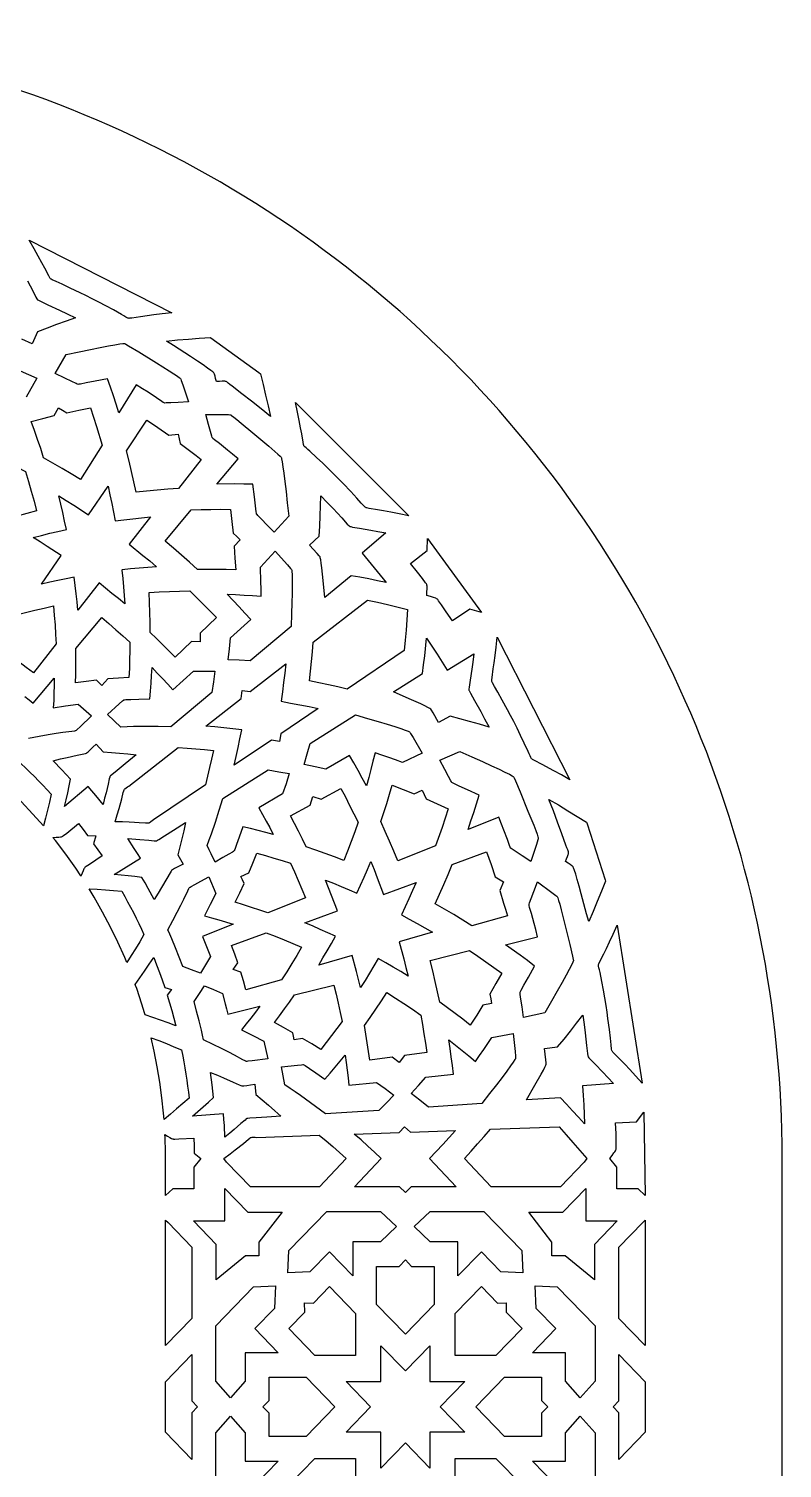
# Model space of a CAD drawing. Extents: x -165 to 165, y -272 to 272.
# Drawn here: x 55 to 165, y 62.2 to 272.5 of the extents above; entities that cross this region are included whole.
import ezdxf

# ---------------------------------------------------------------- set-up
doc = ezdxf.new("R2010")
doc.units = 0
doc.layers.add('LAYER_1', color=18, linetype='CONTINUOUS')

msp = doc.modelspace()

# ---------------------------------------------------------------- linework, layer by layer
at = {"layer": 'LAYER_1'}
for points in [[(-165, 107.5), (-165, -272.5), (165, -272.5), (165, 107.5, 0.414214), (0, 272.5, 0.414214)], [(76.09, 110.31), (76.17, 110.3), (76.34, 110.3), (76.93, 110.33), (79.14, 110.42), (79.17, 109.33), (79.19, 108.24), (79.67, 107.87), (79.91, 107.67), (80.15, 107.45), (79.11, 106.21), (79.11, 103.05), (76.04, 103.05), (75, 102.07), (75, 107.5, 0.011567), (74.91, 110.97), (75.3, 110.74), (75.63, 110.54), (75.89, 110.39), (76, 110.34)]]:
    msp.add_lwpolyline(points, format="xyb", close=True, dxfattribs=at)
for points in [[(75.94, 231), (74.51, 230.84), (73.27, 230.69), (71.32, 230.42), (70.09, 230.24), (69.74, 230.2), (69.64, 230.19), (69.57, 230.2), (69.49, 230.22), (69.4, 230.26), (69.18, 230.39), (68.9, 230.57), (68.57, 230.77), (67.4, 231.42), (66.29, 232.02), (65.25, 232.57), (64.28, 233.07), (63.38, 233.52), (62.54, 233.93), (61.08, 234.63), (59.91, 235.17), (59.03, 235.56), (58.46, 235.83), (58.29, 235.92), (58.2, 235.98), (58.16, 236.03), (58.1, 236.12), (57.94, 236.43), (57.36, 237.53), (56.94, 238.32), (56.43, 239.27), (55.82, 240.36), (55.1, 241.61)], [(81.61, 227.35), (88.61, 222.27), (88.84, 222.09), (89.23, 220.53), (89.61, 218.97), (89.98, 217.41), (90.32, 215.85), (88.94, 216.98), (87.55, 218.09), (86.14, 219.19), (84.72, 220.27), (84.4, 220.52), (84.15, 220.74), (83.94, 220.9), (83.85, 220.95), (83.76, 220.99), (83.67, 221.01), (83.55, 221.02), (83.25, 221.01), (82.88, 220.98), (82.43, 220.96), (82.31, 221.39), (82.23, 221.75), (82.14, 222.04), (82.1, 222.15), (82.05, 222.23), (82, 222.28), (81.91, 222.36), (81.6, 222.6), (81.12, 222.94), (80.47, 223.39), (79.64, 223.95), (78.64, 224.61), (76.14, 226.24), (75.13, 226.88), (76.73, 227.04), (78.33, 227.17), (79.93, 227.29), (81.54, 227.4)], [(69, 226.52), (69.06, 226.5), (69.18, 226.44), (69.58, 226.2), (71.08, 225.29), (73.67, 223.7), (75.55, 222.52), (76.23, 222.08), (76.73, 221.75), (77.05, 221.52), (77.14, 221.45), (77.19, 221.4), (77.23, 221.31), (77.3, 221.13), (77.53, 220.47), (78.33, 217.98), (76.84, 217.92), (75.76, 217.87), (75.07, 217.84), (74.87, 217.83), (74.78, 217.84), (74.67, 217.9), (74.45, 218.04), (73.67, 218.57), (72.44, 219.39), (71.64, 219.9), (70.73, 220.47), (68.18, 216.4), (67.78, 217.65), (67.38, 218.89), (66.96, 220.13), (66.53, 221.37), (64.72, 221.03), (63.4, 220.76), (62.57, 220.6), (62.33, 220.56), (62.22, 220.55), (62.12, 220.58), (61.94, 220.66), (61.3, 220.98), (60.28, 221.48), (58.89, 222.15), (60.49, 224.9), (62.38, 225.31), (64.04, 225.66), (65.47, 225.94), (66.65, 226.17), (67.6, 226.34), (68.31, 226.46), (68.78, 226.52), (68.92, 226.53)], [(64.05, 217.13), (64.5, 215.77), (64.93, 214.4), (65.74, 211.66), (62.58, 206.65), (61.24, 207.46), (59.9, 208.27), (58.56, 209.06), (57.2, 209.84), (56.78, 211.17), (56.33, 212.49), (55.88, 213.81), (55.41, 215.12), (57.08, 215.56), (58.76, 215.98), (59.36, 217.11), (59.98, 216.77), (60.6, 216.41), (62.33, 216.78)], [(110.52, 201.34), (109.11, 201.64), (107.88, 201.89), (106.83, 202.08), (105.95, 202.24), (104.72, 202.44), (104.37, 202.51), (104.27, 202.53), (104.21, 202.55), (104.12, 202.62), (103.99, 202.76), (103.55, 203.22), (102.91, 203.93), (102.03, 204.88), (100.92, 206.05), (100.27, 206.72), (99.56, 207.44), (98.78, 208.21), (97.94, 209.03), (97.03, 209.89), (96.05, 210.8), (95.76, 211.06), (95.5, 211.27), (95.31, 211.44), (95.24, 211.51), (95.19, 211.58), (95.17, 211.64), (95.15, 211.75), (95.08, 212.09), (94.87, 213.32), (94.72, 214.2), (94.52, 215.25), (94.28, 216.48), (93.99, 217.89)], [(72.29, 215.32), (73.09, 214.79), (73.88, 214.24), (75.46, 213.13), (76.85, 213.27), (77.14, 211.9), (78.68, 210.75), (79.45, 210.16), (80.21, 209.57), (76.89, 205.34), (75.33, 205.23), (73.78, 205.1), (72.23, 204.95), (70.69, 204.79), (70.36, 206.31), (70.02, 207.83), (69.67, 209.35), (69.29, 210.86)], [(80.87, 216.14), (83.48, 216.14), (84.18, 216.13), (84.38, 216.12), (84.47, 216.11), (84.53, 216.08), (84.63, 216.01), (84.95, 215.78), (85.42, 215.4), (86.04, 214.9), (87.75, 213.47), (90.06, 211.51), (91.39, 210.36), (91.74, 210.05), (91.84, 209.96), (91.88, 209.91), (91.91, 209.83), (91.94, 209.69), (92.03, 209.23), (92.14, 208.52), (92.27, 207.56), (92.42, 206.36), (92.59, 204.92), (92.77, 203.23), (92.97, 201.31), (90.85, 198.94), (89.77, 200.05), (88.98, 200.86), (88.48, 201.38), (88.35, 201.53), (88.29, 201.6), (88.26, 201.72), (88.23, 201.95), (88.13, 202.8), (87.97, 204.14), (87.74, 205.96), (86.43, 205.99), (85.12, 206), (82.5, 205.99), (85.59, 209.67), (84.76, 210.37), (84.03, 210.96), (82.87, 211.89), (82.13, 212.46), (81.92, 212.63), (81.83, 212.72), (81.8, 212.8), (81.74, 212.99), (81.56, 213.65), (81.27, 214.7)], [(49.64, 210.32), (50.88, 209.7), (52.12, 209.08), (53.34, 208.44), (54.57, 207.8), (54.99, 206.37), (55.4, 204.94), (55.8, 203.51), (56.17, 202.07), (54.76, 201.69), (53.36, 201.29), (51.96, 200.87), (50.56, 200.44), (49.43, 201.04), (48.29, 201.62), (47.15, 202.2), (46, 202.77), (47.44, 205.74), (47.01, 206.94), (48.21, 207.35)], [(66.6, 205.67), (66.88, 204.4), (67.14, 203.14), (67.39, 201.87), (67.64, 200.6), (68.92, 200.75), (70.21, 200.91), (71.49, 201.05), (72.78, 201.18), (69.68, 197.19), (71.69, 195.57), (72.69, 194.75), (73.68, 193.91), (72.42, 193.81), (71.16, 193.7), (69.9, 193.58), (68.65, 193.44), (68.64, 193.43), (68.76, 192.2), (68.87, 190.96), (68.96, 189.71), (69.04, 188.47), (68.12, 189.25), (67.18, 190.02), (65.29, 191.54), (62.19, 187.55), (62.08, 188.76), (61.95, 189.97), (61.82, 191.18), (61.67, 192.39), (60.48, 192.15), (59.29, 191.9), (58.1, 191.65), (56.91, 191.38), (59.75, 195.57), (57.72, 196.89), (56.7, 197.54), (55.67, 198.18), (56.88, 198.49), (58.09, 198.79), (59.3, 199.07), (60.52, 199.34), (60.52, 199.34), (60.26, 200.58), (59.99, 201.81), (59.71, 203.05), (59.42, 204.28), (60.51, 203.59), (61.6, 202.9), (63.77, 201.48)], [(97.66, 204.28), (98.61, 203.29), (99.44, 202.41), (100.72, 201.03), (101.53, 200.15), (101.77, 199.91), (101.84, 199.84), (101.89, 199.81), (102.02, 199.77), (102.31, 199.71), (103.33, 199.54), (104.94, 199.26), (105.97, 199.07), (107.14, 198.84), (103.69, 195.89), (104.58, 194.83), (105.47, 193.76), (107.22, 191.59), (105.94, 191.86), (104.66, 192.12), (103.38, 192.37), (102.1, 192.6), (98.27, 189.42), (98.01, 191.92), (97.8, 193.75), (97.71, 194.41), (97.65, 194.9), (97.59, 195.22), (97.55, 195.38), (97.43, 195.52), (97.13, 195.84), (96.01, 197.06), (97.43, 198.37), (97.51, 199.85), (97.57, 201.33), (97.62, 202.8)], [(78.75, 202.21), (80.18, 202.25), (81.61, 202.28), (83.04, 202.3), (84.47, 202.29), (84.67, 200.54), (84.86, 198.79), (85.39, 198.31), (85.91, 197.82), (85.02, 196.91), (85.13, 195.18), (85.24, 193.45), (83.84, 193.49), (82.45, 193.52), (81.05, 193.53), (79.66, 193.53), (78.49, 194.57), (77.32, 195.61), (76.15, 196.64), (74.96, 197.66)], [(121.11, 187.2), (119.41, 187.7), (116.87, 186), (115.97, 187.34), (115.3, 188.32), (114.86, 188.94), (114.74, 189.1), (114.67, 189.18), (114.56, 189.24), (114.43, 189.3), (114.09, 189.41), (113.66, 189.54), (113.14, 189.7), (113.15, 190.24), (113.16, 190.7), (113.16, 190.89), (113.16, 191.05), (113.14, 191.2), (113.12, 191.31), (113.07, 191.4), (112.95, 191.58), (112.5, 192.18), (111.77, 193.12), (110.77, 194.39), (113.17, 196.28), (113.22, 198.05)], [(91.02, 196.17), (92.78, 194.2), (93.24, 193.67), (93.37, 193.51), (93.42, 193.43), (93.44, 193.36), (93.45, 193.22), (93.48, 192.77), (93.49, 192.08), (93.49, 191.17), (93.47, 190.01), (93.45, 188.63), (93.4, 187.01), (93.34, 185.17), (87.34, 180.18), (85.74, 180.25), (84.14, 180.32), (84.31, 181.91), (84.46, 183.5), (87.45, 186.19), (86.59, 187.13), (85.73, 188.06), (84.85, 188.99), (83.97, 189.9), (85.21, 189.84), (86.46, 189.78), (87.7, 189.7), (88.95, 189.6), (88.94, 190.66), (88.92, 191.72), (88.85, 193.84)], [(78.53, 190.39), (79.52, 189.43), (80.5, 188.45), (81.48, 187.48), (82.45, 186.49), (80.07, 184.21), (80.05, 182.94), (78.78, 182.97), (76.4, 180.69), (75.5, 181.61), (74.6, 182.51), (73.68, 183.41), (72.77, 184.31), (72.75, 185.77), (72.71, 187.23), (72.66, 188.69), (72.59, 190.15), (74.07, 190.23), (75.56, 190.3), (77.04, 190.36)], [(58.63, 188.19), (58.75, 186.8), (58.87, 185.41), (58.96, 184.02), (59.04, 182.63), (55.71, 178.4), (54.65, 179.21), (53.58, 180.02), (52.47, 179.71), (52.41, 180.87), (51.32, 181.64), (50.77, 182.02), (50.21, 182.39), (53.21, 186.86), (54.55, 187.22), (55.91, 187.56), (57.27, 187.88)], [(104.48, 189.05), (105.95, 188.72), (107.41, 188.37), (110.33, 187.66), (110.11, 184.66), (109.99, 183.16), (109.85, 181.67), (101.51, 176.04), (100.14, 176.36), (98.76, 176.67), (97.38, 176.96), (96, 177.25), (96.16, 178.65), (96.3, 180.05), (96.44, 181.46), (96.56, 182.87)], [(65.69, 186.5), (66.73, 185.61), (67.76, 184.71), (68.78, 183.8), (69.8, 182.88), (69.79, 181.6), (69.76, 180.32), (69.72, 179.03), (69.66, 177.75), (68.12, 177.64), (66.57, 177.51), (65.7, 176.57), (65.31, 176.96), (64.91, 177.34), (63.39, 177.15), (61.88, 176.94), (61.91, 178.19), (61.92, 179.44), (61.91, 180.7), (61.9, 181.95)], [(113.11, 183.48), (113.87, 182.32), (114.63, 181.15), (115.38, 179.98), (116.11, 178.8), (119.98, 181.17), (119.83, 179.98), (119.7, 178.95), (119.47, 177.33), (119.32, 176.3), (119.28, 176.01), (119.27, 175.88), (119.29, 175.82), (119.34, 175.73), (119.49, 175.43), (120.08, 174.39), (121, 172.74), (121.57, 171.68), (122.22, 170.47), (120.8, 170.89), (119.38, 171.3), (117.96, 171.7), (116.53, 172.08), (114.85, 171.13), (114.04, 172.58), (113.82, 172.96), (113.72, 173.12), (113.59, 173.21), (113.3, 173.36), (112.85, 173.57), (112.25, 173.86), (110.57, 174.62), (108.28, 175.65), (112.49, 178.3), (112.66, 179.59), (112.82, 180.89)], [(134.03, 162.78), (132.78, 163.49), (131.69, 164.1), (129.95, 165.03), (128.85, 165.6), (128.55, 165.77), (128.45, 165.83), (128.41, 165.87), (128.35, 165.94), (128.3, 166.03), (128.2, 166.26), (128.08, 166.57), (127.93, 166.92), (127.36, 168.14), (126.82, 169.27), (126.3, 170.32), (125.81, 171.3), (125.35, 172.2), (124.91, 173.02), (124.14, 174.44), (123.51, 175.57), (123.03, 176.4), (122.73, 176.96), (122.64, 177.13), (122.6, 177.24), (122.6, 177.3), (122.61, 177.4), (122.66, 177.75), (122.84, 178.98), (122.96, 179.87), (123.1, 180.93), (123.25, 182.18), (123.4, 183.61)], [(73.04, 179.17), (73.8, 178.38), (74.56, 177.57), (75.32, 176.76), (76.07, 175.95), (79.06, 178.64), (80.63, 178.65), (82.2, 178.63), (81.99, 177.08), (81.76, 175.53), (75.77, 170.54), (73.94, 170.57), (72.12, 170.57), (70.3, 170.55), (69.39, 170.52), (68.48, 170.49), (67.52, 171.42), (66.55, 172.33), (68.25, 173.88), (68.71, 174.3), (68.84, 174.41), (68.91, 174.46), (69.01, 174.48), (69.21, 174.49), (69.95, 174.53), (71.11, 174.57), (72.7, 174.6), (72.8, 175.74), (72.89, 176.89), (72.97, 178.03)], [(92.54, 179.73), (92.39, 178.36), (92.23, 176.99), (92.06, 175.62), (91.87, 174.25), (93.23, 174), (94.59, 173.74), (95.94, 173.47), (97.29, 173.19), (91.85, 169.52), (91.61, 168.37), (90.47, 168.58), (85.03, 164.91), (85.32, 166.19), (85.6, 167.48), (85.86, 168.77), (86.11, 170.06), (84.81, 170.22), (83.5, 170.37), (82.19, 170.51), (80.88, 170.63), (86.05, 174.67), (86.2, 175.82), (87.37, 175.69)], [(102.71, 172.27), (104.49, 171.76), (106.04, 171.3), (107.36, 170.9), (108.46, 170.56), (109.33, 170.27), (109.98, 170.05), (110.4, 169.89), (110.53, 169.83), (110.6, 169.79), (110.66, 169.72), (110.76, 169.55), (111.13, 168.95), (112.45, 166.67), (109.57, 165.32), (108.57, 165.68), (107.57, 166.04), (106.57, 166.39), (105.57, 166.72), (105.27, 165.51), (104.97, 164.3), (104.65, 163.1), (104.32, 161.89), (103.72, 163.02), (103.11, 164.13), (102.49, 165.25), (101.87, 166.35), (98.38, 164.34), (96.82, 164.69), (95.25, 165.02), (95.69, 166.56), (96.11, 168.11)], [(65.89, 166.85), (67.09, 166.77), (68.3, 166.67), (69.5, 166.56), (70.71, 166.44), (69.1, 165.11), (67.92, 164.14), (67.18, 163.53), (66.97, 163.35), (66.88, 163.25), (66.85, 163.15), (66.79, 162.93), (66.61, 162.13), (66.31, 160.88), (66.11, 160.08), (65.88, 159.17), (64.8, 160.5), (64.26, 161.16), (63.71, 161.81), (60.26, 158.87), (60.49, 159.87), (60.72, 160.87), (60.93, 161.88), (61.13, 162.88), (60.51, 163.56), (59.87, 164.24), (58.59, 165.57), (59.68, 165.83), (60.62, 166.05), (62.11, 166.38), (63.06, 166.58), (63.32, 166.64), (63.45, 166.68), (63.57, 166.75), (63.7, 166.86), (64.01, 167.16), (64.39, 167.55), (64.85, 168)], [(76.86, 167.49), (78.14, 167.41), (79.42, 167.3), (80.7, 167.19), (81.98, 167.06), (81.71, 165.81), (81.42, 164.56), (81.12, 163.31), (80.81, 162.06), (73.23, 156.95), (73.05, 156.8), (72.87, 156.66), (72.78, 156.59), (72.68, 156.52), (72.58, 156.47), (72.48, 156.43), (72.35, 156.43), (72.09, 156.44), (71.15, 156.51), (70.48, 156.55), (69.67, 156.59), (68.73, 156.63), (67.65, 156.65), (67.96, 157.68), (68.22, 158.59), (68.6, 160.02), (68.82, 160.93), (68.89, 161.19), (68.94, 161.31), (69, 161.4), (69.08, 161.48), (69.27, 161.61), (69.47, 161.74), (69.66, 161.87)], [(117.94, 166.93), (119.72, 166.14), (121.26, 165.45), (122.58, 164.84), (123.68, 164.33), (124.54, 163.91), (125.18, 163.59), (125.6, 163.36), (125.72, 163.28), (125.79, 163.23), (125.82, 163.18), (125.88, 163.06), (126.07, 162.63), (126.75, 161.02), (127.9, 158.21), (128.73, 156.14), (129.02, 155.39), (129.23, 154.83), (129.35, 154.46), (129.39, 154.34), (129.4, 154.27), (129.38, 154.18), (129.33, 153.99), (129.12, 153.32), (128.31, 150.84), (127.07, 151.66), (126.16, 152.26), (125.59, 152.64), (125.43, 152.75), (125.36, 152.81), (125.3, 152.92), (125.2, 153.17), (124.89, 154.05), (124.37, 155.44), (124.03, 156.32), (123.62, 157.32), (119.17, 155.53), (119.58, 156.77), (119.98, 158.02), (120.38, 159.26), (120.75, 160.52), (119.09, 161.3), (117.87, 161.87), (117.1, 162.22), (116.88, 162.33), (116.78, 162.39), (116.73, 162.47), (116.63, 162.64), (116.29, 163.27), (115.76, 164.28), (115.04, 165.64)], [(53.26, 165.74), (53.92, 165.13), (54.57, 164.52), (55.21, 163.9), (55.85, 163.27), (56.47, 162.64), (57.09, 161.99), (57.71, 161.34), (58.31, 160.69), (58.04, 159.52), (57.76, 158.36), (57.47, 157.2), (57.17, 156.04), (55.65, 157.78), (53.92, 159.63), (52.13, 161.42), (50.28, 163.15), (48.62, 164.6), (49.78, 164.9), (50.94, 165.2), (52.1, 165.48)], [(93.05, 163.69), (92.58, 162.2), (92.09, 160.71), (88.6, 158.69), (89.15, 157.73), (89.68, 156.76), (90.21, 155.79), (90.73, 154.81), (89.63, 155.1), (88.51, 155.38), (87.4, 155.65), (86.28, 155.9), (85.76, 154.4), (85.37, 153.31), (85.1, 152.62), (85.02, 152.43), (84.97, 152.34), (84.91, 152.29), (84.76, 152.2), (84.23, 151.9), (83.38, 151.42), (82.22, 150.76), (81.65, 151.96), (81.36, 152.56), (81.07, 153.16), (81.38, 154.02), (81.69, 154.87), (82.27, 156.6), (82.84, 158.33), (83.37, 160.07), (89.97, 164.23), (91.51, 163.97)], [(111.31, 160.73), (112.45, 161.29), (112.75, 160.64), (113.05, 159.99), (114.66, 159.27), (116.26, 158.54), (115.82, 157.18), (115.36, 155.82), (114.41, 153.12), (108.91, 150.93), (108.31, 152.37), (107.69, 153.81), (107.07, 155.24), (106.43, 156.67), (106.87, 158), (107.29, 159.33), (107.69, 160.66), (108.09, 162), (109.7, 161.37)], [(100.6, 161.5), (101.24, 160.28), (101.87, 159.04), (102.49, 157.81), (103.1, 156.57), (102.61, 155.17), (102.1, 153.77), (101.57, 152.38), (101.03, 150.99), (99.67, 151.51), (98.3, 152.01), (96.92, 152.5), (95.54, 152.97), (94.97, 154.12), (94.39, 155.26), (93.81, 156.4), (93.22, 157.54), (96.12, 159.1), (96.49, 160.32), (97.69, 159.94)], [(130.96, 159.92), (132.34, 159.11), (133.71, 158.27), (135.07, 157.43), (136.43, 156.58), (136.52, 156.33), (139.18, 148.15), (139.22, 147.99), (138.63, 146.5), (138.02, 145.02), (137.4, 143.54), (136.76, 142.06), (136.46, 143.22), (135.68, 146.11), (135.36, 147.26), (135.08, 148.22), (134.86, 148.98), (134.68, 149.54), (134.55, 149.91), (134.51, 150.02), (134.47, 150.08), (134.41, 150.15), (134.32, 150.23), (134.07, 150.39), (133.75, 150.59), (133.38, 150.84), (133.54, 151.25), (133.68, 151.6), (133.78, 151.88), (133.81, 151.99), (133.82, 152.09), (133.81, 152.18), (133.79, 152.28), (133.7, 152.53), (133.57, 152.84), (133.43, 153.22), (132.84, 154.91), (132.23, 156.58), (131.6, 158.26)], [(63.63, 154.65), (64.84, 154.61), (64.5, 153.45), (65.13, 152.56), (65.74, 151.66), (63.9, 150.43), (63.41, 150.1), (63.27, 150.01), (63.21, 149.96), (63.15, 149.87), (63.09, 149.77), (62.97, 149.49), (62.83, 149.14), (62.64, 148.72), (62.63, 148.74), (61.9, 149.85), (60.45, 151.9), (58.92, 153.91), (58.57, 154.34), (59.02, 154.38), (59.4, 154.41), (59.69, 154.44), (59.81, 154.46), (59.91, 154.5), (59.98, 154.54), (60.11, 154.64), (60.58, 155), (62.31, 156.38), (62.98, 155.52)], [(77.9, 156.53), (77.65, 155.35), (77.38, 154.17), (77.1, 152.99), (76.81, 151.82), (77.58, 150.48), (77.01, 150.18), (76.52, 149.94), (76.32, 149.84), (76.14, 149.74), (76, 149.65), (75.89, 149.55), (75.81, 149.45), (75.67, 149.21), (75.19, 148.38), (74.42, 147.06), (73.92, 146.23), (73.33, 145.28), (72.46, 146.91), (72.02, 147.72), (71.56, 148.53), (70.54, 148.64), (69.52, 148.75), (68.5, 148.85), (67.48, 148.93), (71.34, 151.31), (70.89, 152.03), (70.43, 152.75), (69.5, 154.19), (71.26, 154.07), (72.54, 153.97), (73.35, 153.89), (73.58, 153.88), (73.69, 153.88), (73.81, 153.94), (74.04, 154.08), (74.86, 154.59), (76.14, 155.41)], [(88.34, 152.05), (89.58, 151.7), (90.81, 151.34), (92.04, 150.98), (93.26, 150.59), (93.82, 149.34), (94.37, 148.08), (94.91, 146.82), (95.43, 145.56), (89.93, 143.36), (88.75, 143.76), (87.56, 144.15), (86.36, 144.53), (85.17, 144.89), (85.83, 146.27), (86.48, 147.65), (86.24, 148.15), (86, 148.64), (87.15, 149.17), (87.75, 150.61)], [(121.86, 152.24), (122.19, 151.34), (122.51, 150.43), (123.13, 148.6), (124.34, 147.9), (123.78, 146.62), (124.34, 144.78), (124.62, 143.86), (124.89, 142.93), (119.71, 141.46), (118.39, 142.29), (117.06, 143.09), (115.72, 143.88), (114.37, 144.66), (115, 146.08), (115.62, 147.51), (116.23, 148.94), (116.81, 150.39)], [(104.95, 150.87), (105.44, 149.67), (105.91, 148.47), (106.83, 146.05), (111.58, 147.77), (111.06, 146.59), (110.53, 145.41), (109.99, 144.23), (109.44, 143.06), (110.57, 142.43), (111.7, 141.8), (112.83, 141.16), (113.94, 140.51), (109.09, 139.1), (109.77, 136.61), (110.09, 135.36), (110.4, 134.1), (109.32, 134.76), (108.24, 135.41), (107.15, 136.05), (106.05, 136.67), (106.05, 136.67), (105.41, 135.6), (104.77, 134.54), (104.12, 133.48), (103.45, 132.43), (103.16, 133.6), (102.85, 134.77), (102.22, 137.11), (97.36, 135.7), (97.98, 136.75), (98.59, 137.8), (99.2, 138.86), (99.79, 139.92), (98.69, 140.43), (97.58, 140.93), (96.46, 141.43), (95.35, 141.91), (100.1, 143.63), (99.24, 145.89), (98.8, 147.02), (98.34, 148.14), (99.5, 147.68), (100.65, 147.21), (101.8, 146.72), (102.94, 146.23), (102.94, 146.23), (103.46, 147.38), (103.97, 148.54), (104.47, 149.7)], [(82.32, 146.19), (81.51, 144.55), (80.67, 142.92), (81.73, 142.63), (82.78, 142.33), (84.87, 141.7), (80.41, 139.91), (80.7, 139.18), (80.99, 138.44), (81.54, 136.97), (80.83, 135.76), (80.1, 134.55), (78.8, 135.04), (77.5, 135.51), (76.98, 136.86), (76.46, 138.21), (75.91, 139.55), (75.63, 140.22), (75.33, 140.88), (76.08, 142.24), (76.71, 143.44), (77.24, 144.48), (77.67, 145.35), (78.25, 146.56), (78.42, 146.9), (78.47, 147), (78.51, 147.06), (78.58, 147.11), (78.73, 147.19), (79.27, 147.49), (80.13, 147.95), (81.3, 148.59)], [(129.28, 147.86), (131.39, 146.32), (131.96, 145.9), (132.11, 145.78), (132.18, 145.72), (132.21, 145.65), (132.25, 145.54), (132.37, 145.16), (132.53, 144.59), (132.74, 143.81), (133.28, 141.65), (134, 138.7), (134.4, 137), (134.5, 136.54), (134.52, 136.41), (134.52, 136.35), (134.5, 136.27), (134.45, 136.13), (134.24, 135.7), (133.92, 135.07), (133.46, 134.22), (132.88, 133.16), (132.17, 131.89), (131.32, 130.42), (130.35, 128.75), (127.24, 128.08), (127.03, 129.61), (126.86, 130.73), (126.77, 131.44), (126.74, 131.64), (126.74, 131.74), (126.79, 131.84), (126.9, 132.05), (127.31, 132.8), (127.97, 133.97), (128.85, 135.58), (127.81, 136.38), (126.76, 137.15), (124.64, 138.69), (129.3, 139.85), (129.04, 140.9), (128.79, 141.81), (128.4, 143.24), (128.14, 144.14), (128.07, 144.4), (128.05, 144.52), (128.07, 144.61), (128.13, 144.8), (128.38, 145.44), (128.76, 146.46)], [(63.83, 146.87), (65.02, 146.8), (66.22, 146.72), (67.41, 146.63), (68.6, 146.52), (69.04, 145.74), (69.47, 144.96), (69.89, 144.17), (70.3, 143.38), (70.7, 142.58), (71.09, 141.78), (71.48, 140.97), (71.85, 140.16), (71.24, 139.13), (70.61, 138.11), (69.98, 137.1), (69.33, 136.09), (69.04, 136.8), (68.05, 139.04), (66.97, 141.26), (65.82, 143.45), (64.59, 145.62), (63.83, 146.86)], [(144.57, 118.46), (143.61, 119.53), (142.76, 120.45), (142.02, 121.23), (141.4, 121.87), (140.52, 122.76), (140.28, 123.01), (140.21, 123.09), (140.18, 123.14), (140.15, 123.25), (140.11, 123.44), (140.04, 124.07), (139.93, 125.03), (139.78, 126.31), (139.57, 127.91), (139.44, 128.83), (139.29, 129.83), (139.11, 130.91), (138.91, 132.07), (138.68, 133.3), (138.43, 134.62), (138.34, 135), (138.26, 135.31), (138.2, 135.56), (138.19, 135.67), (138.19, 135.75), (138.21, 135.81), (138.25, 135.91), (138.4, 136.23), (138.95, 137.34), (139.34, 138.14), (139.8, 139.11), (140.33, 140.25), (140.93, 141.56)], [(89.69, 140.43), (90.99, 139.93), (92.29, 139.41), (93.58, 138.87), (94.86, 138.32), (94.15, 137.12), (93.42, 135.93), (92.68, 134.75), (91.92, 133.58), (86.74, 132.11), (86.37, 133.39), (85.97, 134.67), (84.89, 135.08), (85.53, 136.05), (85.09, 137.32), (84.87, 137.95), (84.64, 138.58)], [(73.28, 136.83), (73.7, 135.74), (74.1, 134.65), (74.5, 133.55), (74.88, 132.45), (75.86, 132.15), (75.24, 131.32), (75.58, 130.21), (75.91, 129.09), (76.22, 127.97), (76.52, 126.84), (75.4, 127.26), (74.28, 127.67), (73.15, 128.07), (72.01, 128.45), (71.92, 128.73), (71.55, 129.99), (70.79, 132.27), (70.63, 132.72), (70.57, 132.88), (71.27, 133.86), (71.95, 134.84), (72.62, 135.83)], [(119.38, 137.84), (120.56, 137.03), (121.73, 136.21), (122.9, 135.38), (124.06, 134.54), (123.19, 133.01), (122.31, 131.48), (122.46, 130.78), (122.59, 130.08), (121.33, 129.86), (120.41, 128.4), (119.48, 126.94), (118.37, 127.79), (117.26, 128.63), (116.14, 129.46), (115.01, 130.28), (114.68, 131.81), (114.35, 133.33), (114, 134.86), (113.64, 136.38)], [(83.29, 131.58), (83.71, 130.07), (83.91, 129.31), (84.1, 128.54), (88.76, 129.71), (88.11, 128.84), (87.44, 127.97), (86.77, 127.11), (86.08, 126.26), (87.72, 125.43), (89.34, 124.58), (89.93, 122.04), (87.64, 121.74), (87.03, 121.66), (86.85, 121.64), (86.77, 121.64), (86.71, 121.66), (86.6, 121.71), (86.27, 121.89), (85.08, 122.53), (84.22, 122.98), (83.19, 123.51), (81.97, 124.11), (80.56, 124.78), (80.41, 125.48), (80.25, 126.19), (79.91, 127.59), (79.54, 128.99), (79.16, 130.39), (79.94, 131.54), (80.7, 132.69), (82, 132.14)], [(99.58, 132.8), (99.89, 131.47), (100.2, 130.14), (100.5, 128.8), (100.78, 127.46), (100.02, 126.43), (99.24, 125.41), (98.45, 124.39), (97.65, 123.39), (96.33, 124.2), (95, 125.01), (93.75, 124.77), (93.66, 125.31), (93.56, 125.84), (92.22, 126.58), (90.88, 127.31), (91.64, 128.3), (92.38, 129.31), (93.11, 130.32), (93.84, 131.35)], [(107.3, 131.7), (108.55, 130.89), (109.8, 130.08), (111.03, 129.25), (112.25, 128.4), (112.49, 127.04), (112.71, 125.67), (112.93, 124.31), (113.13, 122.94), (109.86, 122.5), (109.1, 121.48), (108.09, 122.25), (104.83, 121.81), (104.64, 123.08), (104.44, 124.34), (104.23, 125.61), (104.02, 126.87), (104.86, 128.06), (105.69, 129.26), (106.5, 130.48)], [(135.89, 128.4), (136.08, 127.03), (136.24, 125.84), (136.46, 123.96), (136.6, 122.78), (136.65, 122.45), (136.67, 122.35), (136.68, 122.29), (136.77, 122.18), (136.97, 121.97), (137.7, 121.23), (138.84, 120.05), (139.55, 119.29), (140.36, 118.42), (135.84, 118.07), (135.94, 116.68), (136.03, 115.29), (136.17, 112.51), (135.29, 113.48), (134.41, 114.44), (133.52, 115.39), (132.62, 116.34), (127.66, 116.01), (128.91, 118.19), (129.81, 119.79), (130.14, 120.38), (130.37, 120.81), (130.52, 121.11), (130.57, 121.25), (130.56, 121.44), (130.51, 121.88), (130.31, 123.52), (132.23, 123.75), (133.17, 124.9), (134.08, 126.06), (134.99, 127.22)], [(77.32, 123.31), (77.5, 122.43), (77.66, 121.56), (77.82, 120.68), (77.96, 119.79), (78.1, 118.91), (78.22, 118.03), (78.33, 117.14), (78.44, 116.25), (77.53, 115.47), (76.62, 114.69), (75.7, 113.93), (74.78, 113.17), (74.71, 114.1), (74.48, 116.34), (74.17, 118.6), (73.8, 120.86), (73.35, 123.14), (72.9, 125.11), (74.01, 124.68), (75.12, 124.24), (76.23, 123.78)], [(125.75, 125.73), (126.02, 123.1), (126.08, 122.4), (126.09, 122.2), (126.09, 122.11), (126.06, 122.04), (125.99, 121.92), (125.74, 121.54), (125.35, 120.98), (124.81, 120.23), (124.12, 119.31), (123.29, 118.21), (122.3, 116.93), (121.16, 115.47), (113.38, 114.96), (112.13, 115.96), (110.87, 116.95), (111.94, 118.14), (113, 119.34), (117.01, 119.76), (116.86, 121.02), (116.71, 122.29), (116.54, 123.55), (116.37, 124.81), (117.34, 124.03), (118.31, 123.24), (119.27, 122.45), (120.22, 121.64), (120.83, 122.5), (121.44, 123.37), (122.63, 125.12)], [(101.22, 122.55), (101.37, 121.46), (101.51, 120.36), (101.65, 119.26), (101.77, 118.16), (105.78, 118.58), (107.05, 117.67), (108.31, 116.73), (107.23, 115.6), (106.13, 114.48), (98.35, 113.97), (96.89, 115.06), (95.42, 116.14), (94.68, 116.66), (93.93, 117.19), (93.18, 117.7), (92.42, 118.21), (92.19, 119.52), (91.94, 120.83), (94.24, 121.09), (94.85, 121.15), (95.02, 121.17), (95.1, 121.17), (95.19, 121.12), (95.37, 121.02), (95.99, 120.62), (96.95, 119.96), (98.26, 119.06), (99.01, 119.92), (99.75, 120.79), (100.49, 121.67)], [(81.54, 120.04), (82.57, 119.62), (83.46, 119.24), (84.86, 118.63), (85.74, 118.23), (85.99, 118.12), (86.11, 118.08), (86.26, 118.07), (86.43, 118.08), (86.86, 118.14), (87.39, 118.23), (88.03, 118.33), (88.19, 116.79), (89.12, 116.02), (90.04, 115.23), (90.94, 114.43), (91.84, 113.62), (89.76, 113.49), (88.24, 113.4), (87.28, 113.34), (87.01, 113.31), (86.88, 113.29), (86.79, 113.23), (86.61, 113.08), (86, 112.55), (85.02, 111.71), (84.39, 111.18), (83.67, 110.58), (83.58, 112.29), (83.53, 113.14), (83.47, 113.99), (78.95, 113.64), (79.72, 114.31), (80.49, 114.99), (81.26, 115.68), (82.01, 116.37), (81.9, 117.29), (81.79, 118.21)], [(145, 102.07), (143.96, 103.05), (140.89, 103.05), (140.89, 106.21), (139.85, 107.45), (140.17, 107.91), (140.45, 108.29), (140.56, 108.44), (140.66, 108.58), (140.73, 108.71), (140.78, 108.82), (140.79, 108.92), (140.79, 109.13), (140.79, 109.88), (140.75, 111.07), (140.69, 112.69), (143.74, 112.8), (144.83, 114.21)], [(110.76, 111.32), (117.32, 111.54), (116.4, 110.52), (115.45, 109.5), (114.49, 108.48), (113.51, 107.45), (117.42, 103.33), (110.84, 103.33), (110, 102.47), (109.16, 103.33), (102.58, 103.33), (106.49, 107.45), (105.5, 108.38), (104.51, 109.28), (103.53, 110.16), (102.54, 111.03), (109.1, 111.26), (109.89, 112.1)], [(132.46, 112.06), (133.46, 110.93), (134.45, 109.79), (135.45, 108.63), (136.48, 107.45), (136.09, 106.91), (132.62, 103.33), (122.53, 103.33), (118.62, 107.45), (119.6, 108.52), (120.55, 109.59), (121.49, 110.65), (122.41, 111.72)], [(97.44, 110.86), (98.43, 110.03), (99.41, 109.19), (100.39, 108.33), (101.38, 107.45), (97.47, 103.33), (87.38, 103.33), (83.91, 106.91), (83.52, 107.45), (84.41, 108.12), (85.18, 108.72), (86.36, 109.67), (87.09, 110.27), (87.29, 110.44), (87.4, 110.51), (87.5, 110.54), (87.62, 110.56), (87.85, 110.56), (88.08, 110.55), (88.31, 110.54)], [(87.01, 99.63), (92, 99.63), (88.62, 95.22), (88.63, 93.22), (86.69, 93.23), (82.41, 89.74), (82.41, 94.89), (79.1, 98.36), (83.65, 98.36), (83.65, 103.06)], [(136.35, 98.36), (140.9, 98.36), (137.59, 94.89), (137.59, 89.74), (133.31, 93.23), (131.37, 93.22), (131.38, 95.22), (128, 99.63), (132.99, 99.63), (136.35, 103.06)], [(108.71, 97.51), (106.36, 95.28), (102.32, 95.28), (102.32, 90.31), (98.91, 93.83), (96.05, 90.88), (92.86, 90.73), (93, 94.02), (98.53, 99.73), (106.36, 99.73)], [(127, 94.02), (127.14, 90.73), (123.95, 90.88), (121.09, 93.83), (117.68, 90.31), (117.68, 95.28), (113.64, 95.28), (111.29, 97.51), (113.64, 99.73), (121.47, 99.73)], [(75.36, 98.09), (78.84, 94.51), (78.84, 84.1), (75, 80.13), (75, 98.47)], [(145, 80.13), (141.16, 84.1), (141.16, 94.51), (144.64, 98.09), (145, 98.47)], [(110.89, 91.69), (114.2, 91.69), (114.2, 86.12), (110, 81.78), (105.8, 86.12), (105.8, 91.69), (109.11, 91.69), (110, 92.63)], [(90.9, 85.56), (88.04, 82.61), (91.45, 79.09), (86.63, 79.09), (86.63, 74.92), (84.48, 72.49), (82.32, 74.92), (82.32, 83), (87.85, 88.71), (91.04, 88.85)], [(102.72, 84.81), (102.72, 78.67), (96.78, 78.67), (92.97, 82.61), (95.31, 85.03), (95.29, 86.35), (96.57, 86.33), (98.91, 88.74)], [(123.43, 86.33), (124.71, 86.35), (124.69, 85.03), (127.03, 82.61), (123.22, 78.67), (117.28, 78.67), (117.28, 84.81), (121.09, 88.74)], [(132.15, 88.71), (137.68, 83), (137.68, 74.92), (135.52, 72.49), (133.37, 74.92), (133.37, 79.09), (128.55, 79.09), (131.96, 82.61), (129.1, 85.56), (128.96, 88.85)], [(113.59, 74.87), (118.66, 74.87), (115.09, 71.17), (115.09, 71.16), (115.09, 71.16), (118.66, 67.46), (113.59, 67.46), (113.59, 62.23), (110, 65.91), (106.41, 62.23), (106.41, 67.46), (101.34, 67.46), (104.91, 71.16), (104.91, 71.16), (104.91, 71.17), (101.34, 74.87), (106.41, 74.87), (106.41, 80.1), (110, 76.42), (113.59, 80.1)], [(78.84, 72.03), (79.67, 71.16), (78.84, 70.3), (78.84, 63.5), (75, 67.48), (75, 74.85), (78.84, 78.82)], [(145, 74.85), (145, 67.48), (141.16, 63.5), (141.16, 70.3), (140.33, 71.16), (141.16, 72.03), (141.16, 78.82)], [(99.71, 71.16), (95.51, 66.83), (90.11, 66.83), (90.11, 70.24), (89.2, 71.16), (90.11, 72.09), (90.11, 75.5), (95.51, 75.5)], [(129.89, 72.09), (130.8, 71.16), (129.89, 70.24), (129.89, 66.83), (124.49, 66.83), (120.29, 71.16), (124.49, 75.5), (129.89, 75.5)], [(86.63, 67.4), (86.63, 63.23), (91.45, 63.23), (88.04, 59.72), (90.9, 56.77), (91.04, 53.48), (87.85, 53.62), (82.32, 59.33), (82.32, 67.4), (84.48, 69.83)], [(137.68, 67.4), (137.68, 59.33), (132.15, 53.62), (128.96, 53.48), (129.1, 56.77), (131.96, 59.72), (128.55, 63.23), (133.37, 63.23), (133.37, 67.4), (135.52, 69.83)], [(102.72, 63.65), (102.72, 57.52), (98.91, 53.58), (96.57, 56), (95.29, 55.98), (95.31, 57.3), (92.97, 59.72), (96.78, 63.65)], [(127.03, 59.72), (124.69, 57.3), (124.71, 55.98), (123.43, 56), (121.09, 53.58), (117.28, 57.52), (117.28, 63.65), (123.22, 63.65)]]:
    msp.add_lwpolyline(points, close=True, dxfattribs=at)
for points in [[(54.84, 235.66), (55.61, 234.21), (56.09, 233.3), (56.23, 233.04), (56.3, 232.92), (56.35, 232.89), (56.44, 232.84), (56.74, 232.69), (57.83, 232.19), (59.54, 231.4), (60.63, 230.88), (61.87, 230.28), (60.47, 229.79), (59.08, 229.29), (57.7, 228.77), (56.32, 228.24), (55.51, 226.48), (54.01, 227.18)], [(53.79, 222.53), (56.2, 221.46), (54.66, 218.68)], [(54.46, 174.96), (55.07, 174.46), (55.67, 173.96), (58.76, 177.64), (58.74, 176.55), (58.71, 175.46), (58.67, 174.37), (58.61, 173.28), (60.42, 173.57), (62.24, 173.83), (64.2, 172.12), (62.53, 170.53), (62.08, 170.11), (61.95, 169.99), (61.88, 169.94), (61.82, 169.92), (61.71, 169.9), (61.33, 169.85), (60, 169.67), (59.04, 169.53), (57.89, 169.35), (56.55, 169.12), (55.02, 168.83)]]:
    msp.add_lwpolyline(points, dxfattribs=at)

doc.saveas('drawing.dxf')
